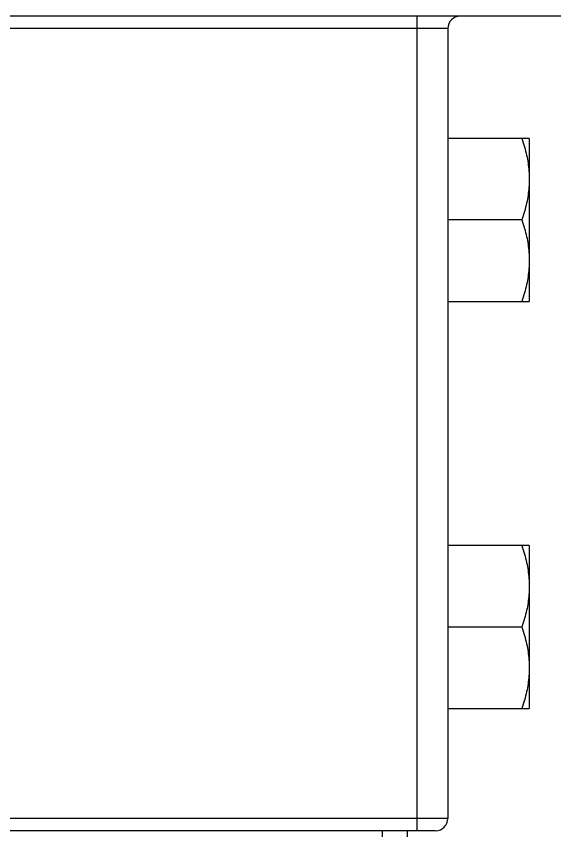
# Model space of a CAD drawing. Extents: x 69728788 to 150676229, y 20327566 to 43663798.
# Drawn here: x 75466299.9 to 75466546.7, y 20765112.2 to 20765485.5 of the extents above; entities that cross this region are included whole.
import ezdxf

# ---------------------------------------------------------------- set-up
doc = ezdxf.new("R2010")
doc.units = 0
doc.header["$LTSCALE"] = 1000
doc.header["$MEASUREMENT"] = 0
doc.layers.get('0').update_dxf_attribs({"linetype": 'CONTINUOUS'})
doc.layers.add('02___PRT_ALL_AXES', color=7, linetype='CONTINUOUS')
doc.layers.add('03___PRT_ALL_CURVES', color=7, linetype='CONTINUOUS')

msp = doc.modelspace()

# ---------------------------------------------------------------- linework, layer by layer
at = {"color": 0, "linetype": 'Continuous'}
for p, q in [((75466695.12, 20765485.54), (75466052.99, 20765485.54)), ((75466483.72, 20765112.2), (75466483.72, 20765485.54)), ((75466497.72, 20765479.94), (75466250.39, 20765479.94)), ((75466497.72, 20765479.94), (75466497.72, 20765117.8)), ((75466497.72, 20765117.8), (75466250.39, 20765117.8)), ((75466492.12, 20765112.2), (75466255.99, 20765112.2)), ((75466467.67, 20765112.2), (75466467.67, 20762077.01)), ((75466479.05, 20765112.2), (75466479.05, 20762077.01))]:
    msp.add_line(p, q, dxfattribs=at)
for centre, start, end in [((75466503.32, 20765479.94), 90, 180), ((75466492.12, 20765117.8), 270, 0)]:
    msp.add_arc(centre, 5.6, start, end, dxfattribs=at)
at = {"layer": '02___PRT_ALL_AXES', "color": 0, "linetype": 'Continuous'}
for p, q in [((75466535.05, 20765429.54), (75466497.72, 20765429.54)), ((75466535.05, 20765429.54), (75466535.05, 20765354.87)), ((75466531.72, 20765392.2), (75466497.72, 20765392.2)), ((75466497.72, 20765354.87), (75466535.05, 20765354.87)), ((75466535.05, 20765242.87), (75466497.72, 20765242.87)), ((75466535.05, 20765242.87), (75466535.05, 20765168.2)), ((75466531.72, 20765205.54), (75466497.72, 20765205.54)), ((75466497.72, 20765168.2), (75466535.05, 20765168.2))]:
    msp.add_line(p, q, dxfattribs=at)
for points, start_tangent, end_tangent in [([(75466531.72, 20765429.54), (75466532.91, 20765425.64), (75466533.84, 20765421.89), (75466534.51, 20765418.2), (75466534.92, 20765414.53), (75466535.05, 20765410.87)], (0.316228, -0.948683), (0, -1)), ([(75466535.05, 20765410.87), (75466534.92, 20765407.21), (75466534.51, 20765403.54), (75466533.84, 20765399.85), (75466532.91, 20765396.09), (75466531.72, 20765392.2)], (-0.000001, -1), (-0.316228, -0.948683)), ([(75466531.72, 20765392.2), (75466532.91, 20765388.31), (75466533.84, 20765384.55), (75466534.51, 20765380.87), (75466534.92, 20765377.2), (75466535.05, 20765373.54)], (0.316228, -0.948683), (0, -1)), ([(75466535.05, 20765373.54), (75466534.92, 20765369.87), (75466534.51, 20765366.21), (75466533.84, 20765362.52), (75466532.91, 20765358.76), (75466531.72, 20765354.87)], (-0.000001, -1), (-0.316228, -0.948683)), ([(75466531.72, 20765242.87), (75466532.91, 20765238.98), (75466533.84, 20765235.22), (75466534.51, 20765231.53), (75466534.92, 20765227.87), (75466535.05, 20765224.2)], (0.316228, -0.948683), (0, -1)), ([(75466535.05, 20765224.2), (75466534.92, 20765220.54), (75466534.51, 20765216.87), (75466533.84, 20765213.18), (75466532.91, 20765209.43), (75466531.72, 20765205.54)], (-0.000001, -1), (-0.316228, -0.948683)), ([(75466531.72, 20765205.54), (75466532.91, 20765201.64), (75466533.84, 20765197.89), (75466534.51, 20765194.2), (75466534.92, 20765190.53), (75466535.05, 20765186.87)], (0.316228, -0.948683), (0, -1)), ([(75466535.05, 20765186.87), (75466534.92, 20765183.21), (75466534.51, 20765179.54), (75466533.84, 20765175.85), (75466532.91, 20765172.09), (75466531.72, 20765168.2)], (-0.000001, -1), (-0.316228, -0.948683))]:
    msp.add_spline(points, degree=3, dxfattribs=dict(at, start_tangent=start_tangent, end_tangent=end_tangent))
at = {"layer": '03___PRT_ALL_CURVES', "color": 0, "linetype": 'Continuous'}
for p, q in [((75466535.05, 20765429.54), (75466535.05, 20765354.87)), ((75466535.05, 20765242.87), (75466535.05, 20765168.2))]:
    msp.add_line(p, q, dxfattribs=at)

doc.saveas('drawing.dxf')
